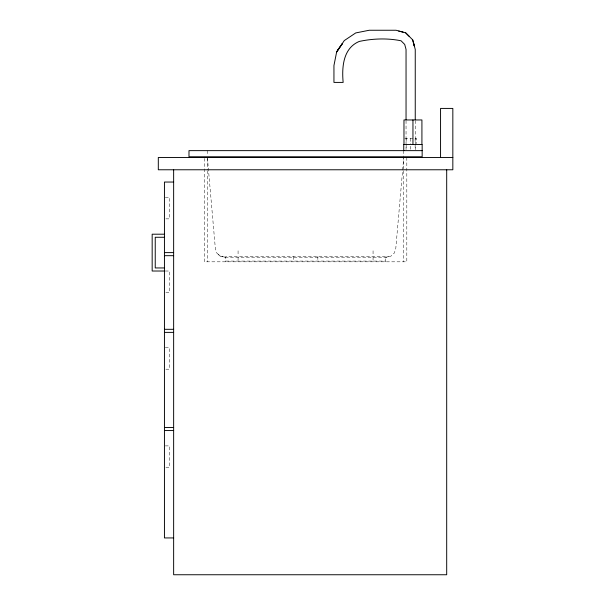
<?xml version="1.0" encoding="UTF-8"?>
<svg xmlns="http://www.w3.org/2000/svg" width="605" height="605" viewBox="0 0 605 605"><rect width="100%" height="100%" fill="white"/><g stroke="black" fill="none" stroke-linecap="round" stroke-linejoin="round"><path stroke-width="0.45" stroke-dasharray="3.02 2.27" d="M404.662 138.364L416.626 138.364L416.626 143.619M165.294 197.389L169.582 197.389L169.582 218.859L165.294 218.859M225.801 261.08L385.34 261.08M165.294 271.017L169.582 271.017L169.582 292.495L165.294 292.495M165.294 347.716L169.582 347.716L169.582 369.194L165.294 369.194M165.294 445.893L169.582 445.893L169.582 467.37L165.294 467.37M221.808 256.52L222.368 256.664M207.394 157.504L215.38 248.814L216.862 253.064L220.182 256.112L224.546 257.208L386.587 257.208L390.959 256.112L394.279 253.064L395.753 248.814L403.747 157.504L403.747 169.771M415.249 120.645L415.249 149.7M415.136 138.364L415.136 143.619M415.136 144.497L415.136 149.76M410.644 138.364L410.644 144.497M410.644 146.251L410.644 149.76M406.81 157.504L406.81 261.814L204.324 261.814L204.324 158.442M406.159 138.364L406.159 143.619M406.159 144.497L406.159 149.76M406.046 120.645L406.046 149.7M403.747 150.637L403.747 156.771M403.747 170.716L403.747 261.814M385.34 261.814L385.34 256.482L225.801 256.482L225.801 261.814M373.066 250.803L373.066 256.112M373.066 257.208L373.066 261.08M317.837 256.482L317.837 261.08M293.296 256.482L293.296 261.08M238.075 250.803L238.075 256.112M238.075 257.208L238.075 261.08M207.394 150.637L207.394 155.893M207.394 158.45L207.394 169.771M207.394 170.716L207.394 261.814M388.607 256.671L385.68 257.208L388.607 256.671M225.453 257.208L222.534 256.671L225.453 257.208M220.182 256.112L218.518 254.584L220.182 256.112"/><path stroke-width="0.91" d="M422.154 150.637L188.987 150.637L188.987 156.771L422.154 156.771L422.154 144.497L403.747 144.497L403.747 150.637M452.835 157.504L158.306 157.504L158.306 169.771L452.835 169.771L452.835 108.416L440.561 108.416L440.561 157.504M173.643 182.044L164.439 182.044L164.439 537.936L173.643 537.936M164.439 234.203L152.165 234.203L152.165 271.017L164.439 271.017M164.439 237.273L155.235 237.273L155.235 267.947L164.439 267.947M164.439 252.61L173.643 252.61M164.439 255.681L173.643 255.681M164.439 329.309L173.643 329.309M164.439 332.379L173.643 332.379M164.439 427.485L173.643 427.485M164.439 430.556L173.643 430.556M398.725 31.12L403.066 32.125M409.169 36.33L405.66 32.821L396.071 30.25L369.231 30.25L355.725 32.935L344.283 40.58L336.63 52.03L333.945 65.529L333.945 82.409L343.148 82.409C341.757 67.284 343.027 48.173 359.249 41.442C372.816 38.523 387.51 38.009 401.062 40.792L404.707 44.437L406.046 49.428L406.046 119.707M405.66 32.821L412.678 39.839L414.342 46.101L413.374 42.433M412.678 39.839L415.249 49.428L415.249 119.707M446.694 169.771L446.694 574.75L173.643 574.75L173.643 169.771M421.919 144.497L421.919 119.956L403.974 119.956L403.974 144.497M412.95 119.956L412.95 144.497M338.225 49.315L336.63 52.03L342.301 43.704L338.225 49.315"/></g></svg>
